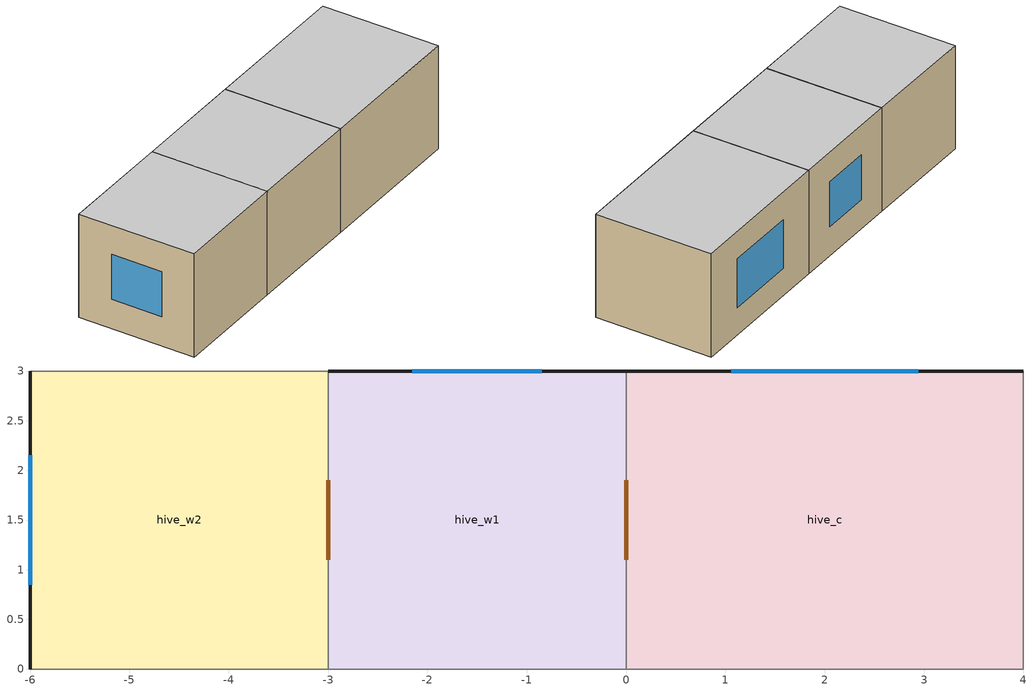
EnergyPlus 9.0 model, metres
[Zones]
hive_c
 floor adiabatic (floor): 4,3 4,0 0,0 0,3 z0
 wall outside (ext_wall): 4,3 0,3 z0:2.7
 wall adiabatic (int_wall): 0,0 4,0 4,3 z0:2.7
 wall to hive_w1 (int_wall): 0,3 0,0 z0:2.7
 window (simple_window): 2.94,3 1.06,3 z0.71:1.99
 door inside (door_3_cm): 0,1.9 0,1.1 z0:2.1
 ceiling adiabatic (ceiling): 0,3 0,0 4,0 4,3 z2.7
hive_w1
 floor adiabatic (floor): 0,3 0,0 -3,0 -3,3 z0
 wall outside (ext_wall): 0,3 -3,3 z0:2.7
 wall adiabatic (int_wall): -3,0 0,0 z0:2.7
 wall to hive_w2 (int_wall): -3,3 -3,0 z0:2.7
 window (simple_window): -0.85,3 -2.15,3 z0.76:1.94
 door inside (door_3_cm): -3,1.9 -3,1.1 z0:2.1
 ceiling adiabatic (ceiling): -3,3 -3,0 0,0 0,3 z2.7
hive_w2
 floor adiabatic (floor): -3,3 -3,0 -6,0 -6,3 z0
 wall outside (ext_wall): -6,3 -6,0 z0:2.7
 wall adiabatic (int_wall): -6,0 -3,0 / -3,3 -6,3 z0:2.7
 window (simple_window): -6,2.15 -6,0.85 z0.76:1.94
 ceiling adiabatic (ceiling): -6,3 -6,0 -3,0 -3,3 z2.7
[Building]
single_zone_hive: Loads convergence tolerance value=0.04; Maximum number of warmup days=25; Minimum number of warmup days=6; North axis=0; Solar distribution=FullInteriorAndExteriorWithReflections; Temperature convergence tolerance value=0.4; Terrain=City
[Construction]
floor: impermeabilizacao, concreto_5cm, contrapiso, piso_ceramico
ceiling: piso_ceramico, contrapiso, concreto_5cm, impermeabilizacao
ext_wall: argamassa_externa, tijolo_9x19x19, camara_parede, tijolo_9x19x19, argamassa_interna
int_wall: argamassa_interna, tijolo_9x19x19, camara_parede, tijolo_9x19x19, argamassa_interna
door_3_cm: porta_mad_int_3cm
simple_window: vidro_simples_0.87
[Material] Thermal absorptance=0.9
Name | Conductivity | Density | Roughness | Solar absorptance | Specific heat | Thickness | Visible absorptance
argamassa_externa; argamassa_interna | 1.15 | 2000 | MediumRough | 0.5 | 1000 | 0.025 | 0.5
concreto_5cm | 1.75 | 2200 | MediumRough | 0.7 | 1000 | 0.05 | 0.7
contrapiso | 1.15 | 2000 | MediumRough | 0.7 | 1000 | 0.02 | 0.7
impermeabilizacao | 0.23 | 1000 | Smooth | 0.7 | 920 | 0.0001 | 0.7
piso_ceramico | 1.05 | 2000 | Smooth | 0.7 | 920 | 0.0075 | 0.7
porta_mad_int_3cm | 0.15 | 650 | MediumSmooth | 0.5 | 2300 | 0.03 | 0.5
tijolo_9x19x19 | 0.9 | 1600 | Rough | 0.7 | 920 | 0.013 | 0.7
[Material:AirGap]
camara_parede: Thermal resistance=0.17
[WindowMaterial:SimpleGlazingSystem]
vidro_simples_0.87: Solar heat gain coefficient=0.87; U factor=5.7
[ElectricEquipment]
equip_hive_w1: Zone or zonelist=hive_w1; Design level=120; Design level calculation method=EquipmentLevel; End use subcategory=General; Fraction latent=0; Fraction lost=0; Fraction radiant=0.3; Schedule=sch_equip_living
[Lights] Design level calculation method=Watts/Area; End use subcategory=GeneralLights; Fraction radiant=0.32; Fraction replaceable=0; Fraction visible=0.23; Return air fraction=0; Watts per zone floor area=5
Name | Zone or zonelist | Schedule
lights_hive_c | hive_c | sch_ilum_dorm
lights_hive_w1 | hive_w1 | sch_ilum_living
lights_hive_w2 | hive_w2 | sch_ilum_dorm
[People] Fraction radiant=0.3; Number of people calculation method=People
Name | Zone or zonelist | Number of people | Activity level schedule | Number of people schedule
people_hive_c | hive_c | 2 | sch_activ_dorm | sch_occup_dorm
people_hive_w1 | hive_w1 | 4 | sch_activ_living | sch_occup_living
people_hive_w2 | hive_w2 | 2 | sch_activ_dorm | sch_occup_dorm
[ThermostatSetpoint:DualSetpoint]
thermostat_setpoint: Cooling setpoint temperature schedule=sch_hvac_23; Heating setpoint temperature schedule=sch_hvac_18
[Zone] Multiplier=1
hive_c; hive_w1; hive_w2
[ZoneControl:Thermostat] Control 1=thermostat_setpoint; Control type schedule=sch_hvac_4
Name | Zone or zonelist
thermostat_hive_c | hive_c
thermostat_hive_w1 | hive_w1
thermostat_hive_w2 | hive_w2
[Zone equipment]
hive_c: hvac_hive_c
hive_w1: hvac_hive_w1
hive_w2: hvac_hive_w2
[ZoneHVAC:IdealLoadsAirSystem] Cooling limit=NoLimit; Cooling sensible heat ratio=0.7; Dehumidification control type=None; Demand controlled ventilation type=None; Heat recovery type=None; Heating limit=NoLimit; Humidification control type=None; Latent heat recovery effectiveness=0.65; Maximum heating supply air humidity ratio=0.0156; Maximum heating supply air temperature=50; Minimum cooling supply air humidity ratio=0.0077; Minimum cooling supply air temperature=13; Outdoor air economizer type=NoEconomizer; Sensible heat recovery effectiveness=0.7
Name | Availability schedule
hvac_hive_c; hvac_hive_w2 | sch_hvac_dorm
hvac_hive_w1 | sch_hvac_living
[Schedule:Compact]
sch_hvac_living: Through: 12/31, For: AllDays, Until: 14:00, 0, Until: 22:00, 1, Until: 24:00, 0
sch_hvac_dorm: Through: 12/31, For: AllDays, Until: 08:00, 1, Until: 22:00, 0, Until: 24:00, 1
sch_activ_living: Through: 12/31, For:AllDays, Until: 24:00, 108
sch_activ_dorm: Through: 12/31, For:AllDays, Until: 24:00, 81
sch_equip_living: Through: 12/31, For:AllDays, Until: 14:00, 0, Until: 22:00, 1, Until: 24:00, 0
sch_ilum_living: Through: 12/31, For: AllDays, Until: 16:00, 0, Until: 22:00, 1, Until: 24:00, 0
sch_ilum_dorm: Through: 12/31, For: AllDays, Until: 06:00, 0, Until: 08:00, 1, Until: 22:00, 0, Until: 24:00, 1
sch_occup_living: Through: 12/31, For: AllDays, Until: 14:00, 0, Until: 18:00, 0.5, Until: 22:00, 1, Until: 24:00, 0
sch_occup_dorm: Through: 12/31, For: AllDays, Until: 08:00, 1, Until: 22:00, 0, Until 24:00, 1
sch_hvac_4: Through: 12/31, For: AllDays, Until: 24:00, 4
sch_hvac_18: Through: 12/31, For: AllDays, Until: 24:00, 18
sch_hvac_23: Through: 12/31, For: AllDays, Until: 24:00, 23
[AirflowNetwork:MultiZone:Component:DetailedOpening] Discharge coefficient for opening factor 1=0.001; Discharge coefficient for opening factor 2=0.65; Extra crack length or height of pivoting axis=0; Height factor for opening factor 1=1; Height factor for opening factor 2=1; Number of sets of opening factor data=2; Opening factor 1=0; Opening factor 2=1; Start height factor for opening factor 1=0; Start height factor for opening factor 2=0; Type of rectangular large vertical opening lvo=NonPivoted; Width factor for opening factor 1=0
Name | Air mass flow coefficient when opening is closed | Air mass flow exponent when opening is closed | Width factor for opening factor 2
window_opening | 0.0003 | 0.63 | 0.45
door_opening | 0.0024 | 0.59 | 1
[AirflowNetwork:MultiZone:Surface] Ventilation control mode=NoVent; Window door opening factor or crack factor=1
Name | Leakage component | Surface
afn_hive_c_window_n | window_opening | hive_c_window_n
afn_hive_w1_window_n | window_opening | hive_w1_window_n
afn_hive_w2_window_w | window_opening | hive_w2_window_w
afn_hive_c_door_w | door_opening | hive_c_door_w
afn_hive_w1_door_w | door_opening | hive_w1_door_w
[AirflowNetwork:MultiZone:Zone]
Name | Zone
afn_hive_c | hive_c
afn_hive_w1 | hive_w1
afn_hive_w2 | hive_w2
[AirflowNetwork:SimulationControl]
afn_control: Absolute airflow convergence tolerance=1e-06; Airflownetwork control=MultizoneWithoutDistribution; Azimuth angle of long axis of building=90; Building type=LowRise; Convergence acceleration limit=-0.5; Height selection for local wind pressure calculation=OpeningHeight; Initialization type=LinearInitializationMethod; Maximum number of iterations=500; Ratio of building width along short axis to width along long axis=0.5; Relative airflow convergence tolerance=0.0001; Wind pressure coefficient type=SurfaceAverageCalculation
